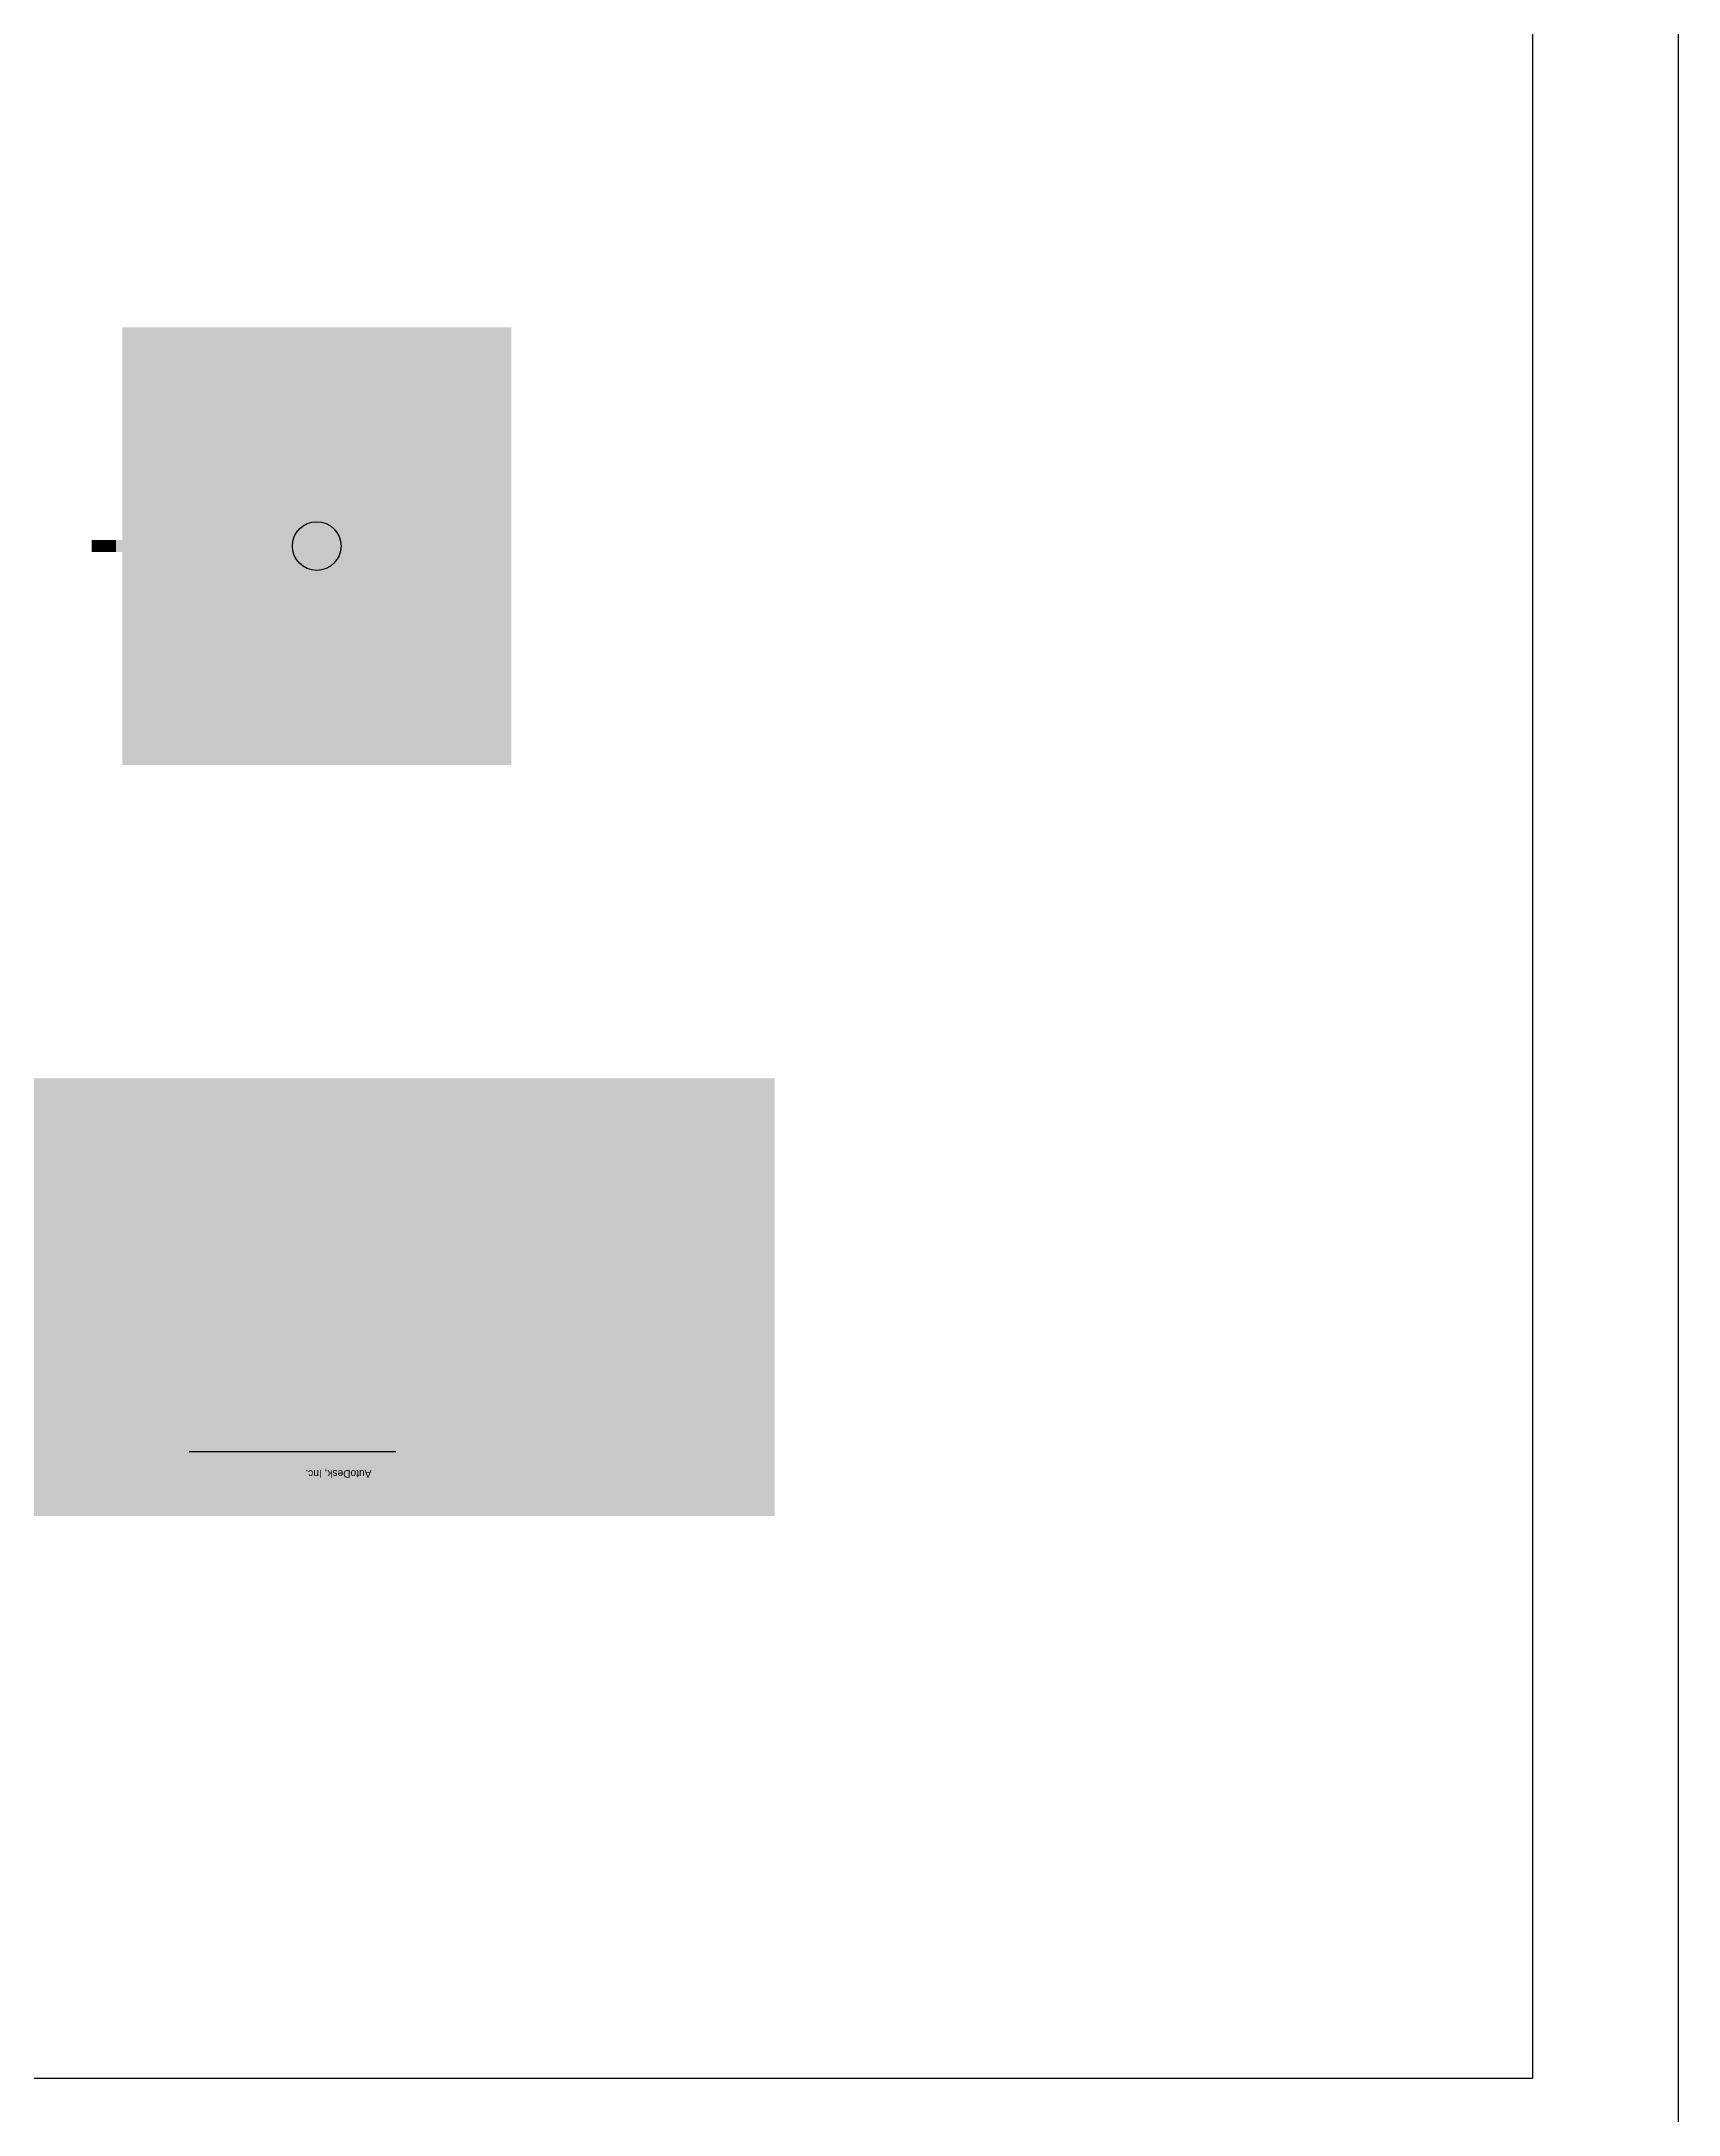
# Model space of a CAD drawing. Extents: x 72 to 672, y 48 to 484.
# Drawn here: x 604.7 to 672, y 286.5 to 371.7 of the extents above; entities that cross this region are included whole.
import ezdxf

# ---------------------------------------------------------------- set-up
doc = ezdxf.new("R2010")
doc.units = 0
doc.header["$MEASUREMENT"] = 0
doc.layers.get('0').update_dxf_attribs({"linetype": 'CONTINUOUS'})
for name, color, linetype in [('BLUE', 5, 'CONTINUOUS'), ('MAGENTA', 6, 'CONTINUOUS'), ('WALL', 3, 'CONTINUOUS'), ('WHITE', 7, 'CONTINUOUS')]:
    doc.layers.add(name, color=color, linetype=linetype)

# ---------------------------------------------------------------- blocks, each defined once
blk = doc.blocks.new('SDESK', base_point=(288, 288))
for points in [[(288, 327, 29), (347, 327, 29), (288, 357, 29), (347, 357, 29)], [(347, 327), (332, 327), (347, 356), (332, 356)], [(306, 288, 26), (288, 288, 26), (306, 327, 26), (288, 327, 26)], [(288, 288), (288, 303), (306, 288), (306, 303)]]:
    blk.add_solid(points)
for points in [[(347, 356), (347, 357), (289, 356), (288, 357)], [(289, 356), (288, 357), (289, 327), (288, 327)]]:
    blk.add_trace(points)
blk = doc.blocks.new('SCHAIR', base_point=(300, 300))
blk.add_circle((309, 308, 2), 1.002)
for points in [[(300, 300, 17), (318, 300, 17), (300, 316, 17), (318, 316, 17)], [(301, 300, 19.25), (317, 300, 19.25), (301, 302, 19.25), (317, 302, 19.25)]]:
    blk.add_solid(points)
for points in [[(309.25, 317.251), (308.75, 317.251), (309.25, 316.251), (308.75, 316.251)], [(308.75, 308.97, 2), (309.25, 308.97, 2), (308.75, 317.25, 2), (309.25, 317.25, 2)], [(300.279, 311.096), (300.124, 310.621), (301.23, 310.787), (301.075, 310.312)], [(308, 308.062, 2), (308.155, 308.538, 2), (300.125, 310.621, 2), (300.28, 311.096, 2)], [(309.845, 308.538, 2), (310, 308.062, 2), (317.72, 311.096, 2), (317.875, 310.621, 2)], [(317.875, 310.621), (317.721, 311.097), (316.924, 310.312), (316.77, 310.788)], [(308.632, 307.068, 2), (308.228, 307.362, 2), (303.765, 300.37, 2), (303.361, 300.664, 2)], [(309.772, 307.362, 2), (309.368, 307.068, 2), (314.639, 300.664, 2), (314.235, 300.37, 2)], [(303.36, 300.662), (303.765, 300.369), (303.948, 301.471), (304.353, 301.178)], [(314.236, 300.369), (314.64, 300.663), (313.648, 301.178), (314.052, 301.472)]]:
    blk.add_trace(points)
blk = doc.blocks.new('CUBE')
blk.add_solid([(0, 0), (1, 0), (0, 1), (1, 1)])
blk = doc.blocks.new('TYPEWRIT', base_point=(0, 0, -27))
at = {"layer": 'BLUE'}
blk.add_line((4.75, 14.25, 3.25), (13.25, 14.25, 3.25), dxfattribs=at)
blk.add_trace([(2.5, 10, 3.062), (2.5, 8.5, 3.062), (15.5, 10, 3.062), (15.5, 8.5, 3.062)], dxfattribs=at)
at = {"layer": 'WHITE'}
blk.add_solid([(4.75, 8.75, 3.25), (13.25, 8.75, 3.25), (4.75, 15.75, 3.25), (13.25, 15.75, 3.25)], dxfattribs=at)
at = {"xscale": 16}
for p, yscale, zscale in [((1, 3.75), 9, 3), ((1, 3), 0.75, 2.5), ((1, 2.25), 0.75, 2), ((1, 1.5), 0.75, 1.5)]:
    blk.add_blockref('CUBE', p, dxfattribs=dict(at, yscale=yscale, zscale=zscale))
at = {"xscale": 16, "yscale": 1.5}
blk.add_blockref('CUBE', (1, 0), dxfattribs=at)
at = {"layer": 'BLUE', "yscale": 3, "zscale": 3}
blk.add_blockref('CUBE', (0, 7.75, 1), dxfattribs=at)
at = {"layer": 'BLUE', "xscale": -1, "yscale": 3, "zscale": 3}
blk.add_blockref('CUBE', (18, 7.75, 1), dxfattribs=at)
at = {"layer": 'WHITE', "yscale": 0.5, "zscale": 0.5}
for p, xscale in [((3.5, 3.125, 2.625), 11), ((3.5, 2.375, 2.125), 11), ((3.5, 1.625, 1.625), 11), ((5.5, 0.875, 1.125), 7)]:
    blk.add_blockref('CUBE', p, dxfattribs=dict(at, xscale=xscale))
at = {"layer": 'BLUE'}
blk.add_text('AutoDesk, Inc.', height=0.3125, dxfattribs=at).set_placement((5.75, 15, 3.25))

msp = doc.modelspace()

# ---------------------------------------------------------------- linework, layer by layer
at = {"layer": 'WALL'}
for p, q in [((672, 48), (672, 408)), ((666, 402), (666, 288)), ((540, 288), (666, 288))]:
    msp.add_line(p, q, dxfattribs=at)

# ---------------------------------------------------------------- block references
at = {"layer": 'MAGENTA'}
for name, p, rotation in [('SDESK', (634.837, 311.114), 90), ('SCHAIR', (624, 342), 89.99999999999997)]:
    msp.add_blockref(name, p, dxfattribs=dict(at, rotation=rotation))
at = {"layer": 'WHITE', "rotation": 179.9999999999999}
msp.add_blockref('TYPEWRIT', (624, 328), dxfattribs=at)

doc.saveas('drawing.dxf')
